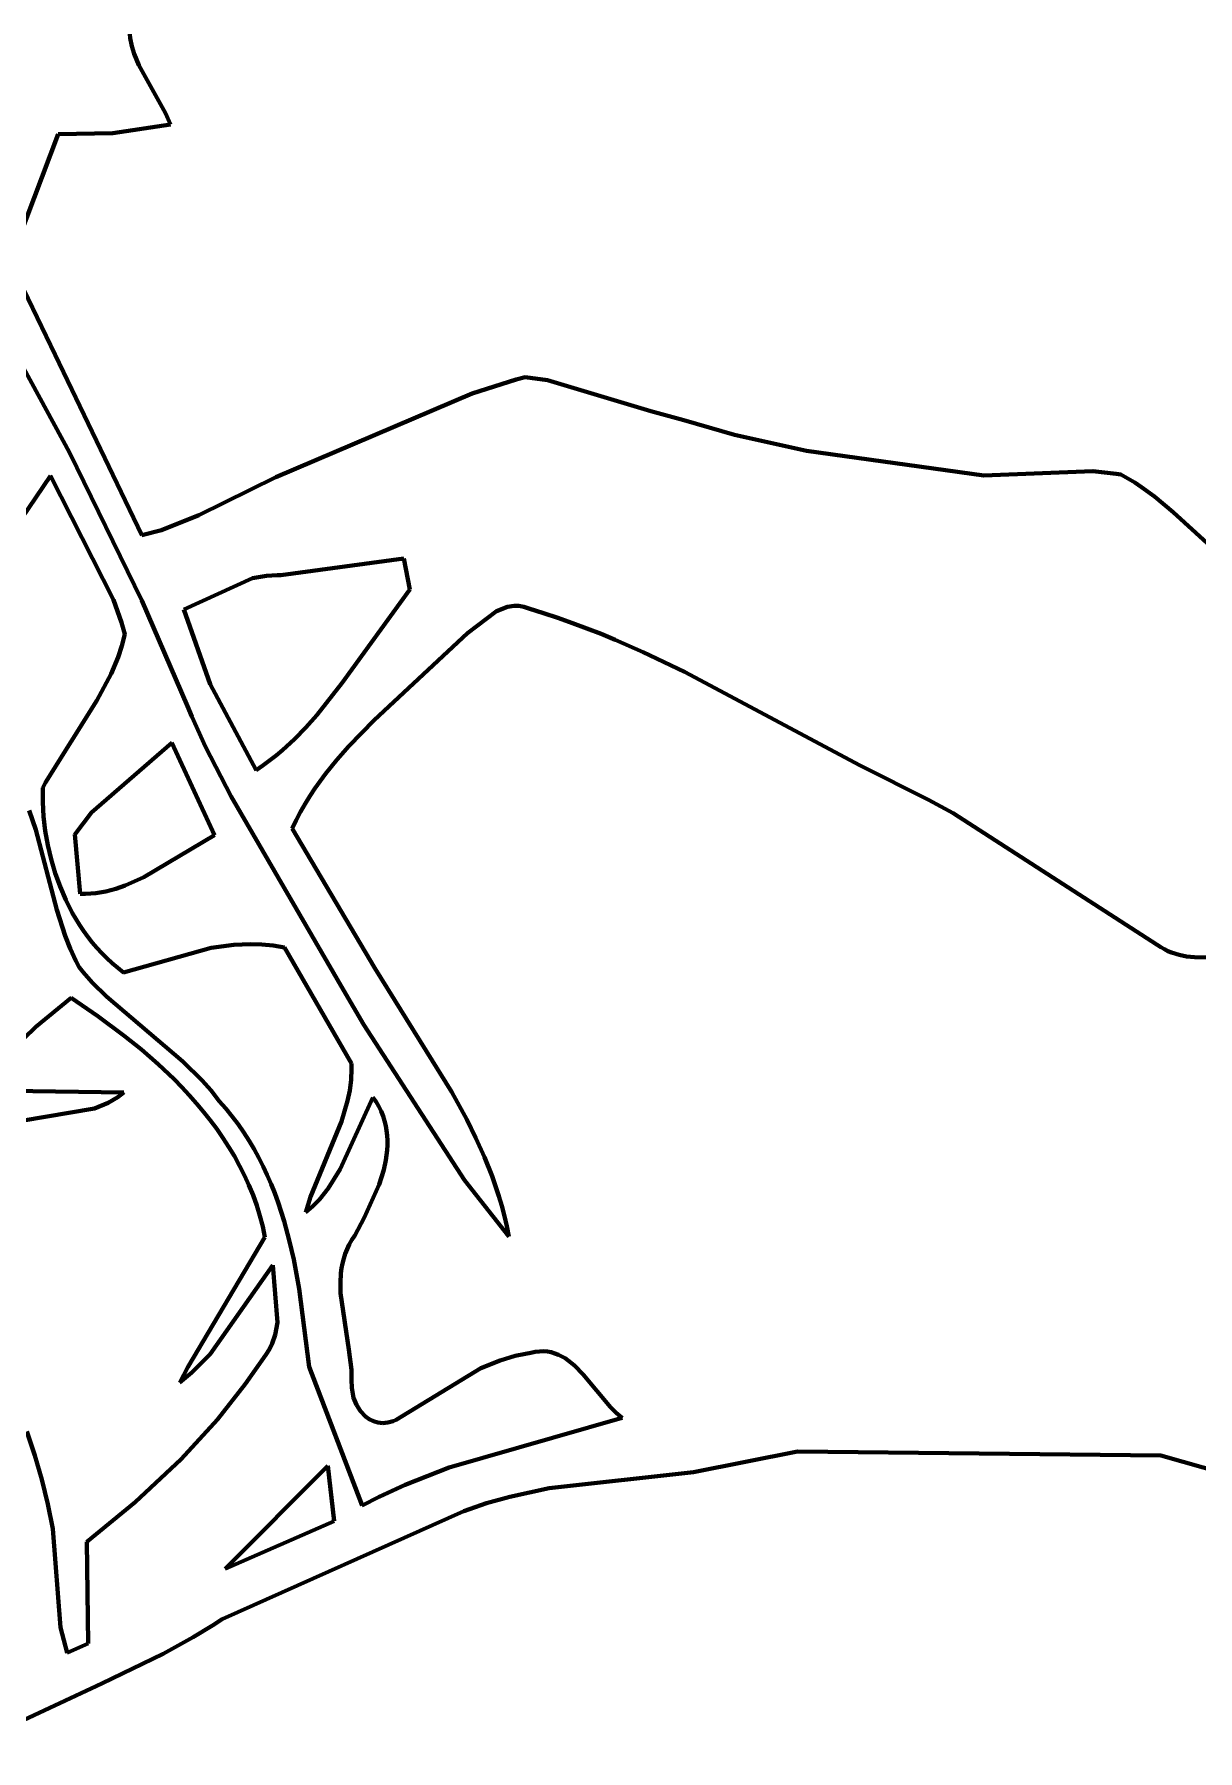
# Model space of a CAD drawing. Header units: millimetres. Extents: x 0 to 12.5, y 0 to 14.6.
# Drawn here: x 4.744 to 6.214, y 5.13 to 7.299 of the extents above; entities that cross this region are included whole.
import ezdxf

# ---------------------------------------------------------------- set-up
doc = ezdxf.new("R2010")
doc.units = ezdxf.units.MM
doc.layers.add('color#131313ff', color=7, linetype='CONTINUOUS', lineweight=100)
doc.layers.add('color#fcfcfcff', color=7, linetype='CONTINUOUS', lineweight=100)

msp = doc.modelspace()

# ---------------------------------------------------------------- linework, layer by layer
at = {"layer": 'color#131313ff'}
for p, q in [((4.8655, 7.2942), (4.8651, 7.2993)), ((4.8674, 7.2842), (4.8655, 7.2942)), ((4.8704, 7.2745), (4.8674, 7.2842)), ((4.8764, 7.2601), (4.8704, 7.2745)), ((4.9103, 7.1994), (4.8764, 7.2601)), ((4.8435, 7.1743), (4.9163, 7.1851)), ((4.9163, 7.1851), (4.9103, 7.1994)), ((4.7137, 7.0122), (4.7746, 7.1731)), ((4.7746, 7.1731), (4.8435, 7.1743)), ((4.7708, 6.8943), (4.7137, 7.0122)), ((4.6694, 6.99), (4.7889, 6.7708)), ((4.8803, 6.6661), (4.7708, 6.8943)), ((5.3533, 6.8629), (5.2974, 6.8453)), ((5.3646, 6.8659), (5.3533, 6.8629)), ((5.3928, 6.862), (5.3646, 6.8659)), ((5.5232, 6.823), (5.3928, 6.862)), ((5.2974, 6.8453), (5.0495, 6.7397)), ((5.5647, 6.8117), (5.5232, 6.823)), ((5.6288, 6.7931), (5.5647, 6.8117)), ((5.7197, 6.7727), (5.6288, 6.7931)), ((4.7889, 6.7708), (4.8801, 6.5838)), ((5.9439, 6.7416), (5.7197, 6.7727)), ((6.0814, 6.7469), (5.9439, 6.7416)), ((6.111, 6.7439), (6.0814, 6.7469)), ((4.7648, 6.741), (4.7191, 6.6735)), ((4.8446, 6.5846), (4.7648, 6.741)), ((5.0495, 6.7397), (4.9523, 6.6914)), ((6.1169, 6.7429), (6.111, 6.7439)), ((6.1259, 6.7379), (6.1169, 6.7429)), ((6.1346, 6.7327), (6.1259, 6.7379)), ((6.1431, 6.727), (6.1346, 6.7327)), ((6.1595, 6.715), (6.1431, 6.727)), ((6.1831, 6.6952), (6.1595, 6.715)), ((4.9523, 6.6914), (4.9051, 6.6724)), ((6.2592, 6.6258), (6.1831, 6.6952)), ((4.9051, 6.6724), (4.8803, 6.6661)), ((5.0559, 6.6156), (5.2111, 6.6367)), ((5.2111, 6.6367), (5.2189, 6.5976)), ((5.0199, 6.6117), (5.0376, 6.615)), ((5.0376, 6.615), (5.0513, 6.6157)), ((5.0513, 6.6157), (5.0559, 6.6156)), ((4.9333, 6.5724), (5.0199, 6.6117)), ((5.2189, 6.5976), (5.1334, 6.4795)), ((4.8546, 6.5559), (4.8446, 6.5846)), ((4.8801, 6.5838), (4.9378, 6.4501)), ((4.9667, 6.4781), (4.9333, 6.5724)), ((5.3284, 6.5703), (5.342, 6.5758)), ((5.342, 6.5758), (5.3507, 6.577)), ((5.3507, 6.577), (5.3566, 6.5768)), ((5.3566, 6.5768), (5.3627, 6.5757)), ((5.3627, 6.5757), (5.3689, 6.5735)), ((5.3689, 6.5735), (5.3875, 6.5677)), ((4.8587, 6.5412), (4.8546, 6.5559)), ((5.2917, 6.5426), (5.3284, 6.5703)), ((5.3875, 6.5677), (5.4059, 6.5616)), ((5.4059, 6.5616), (5.4242, 6.5552)), ((5.4242, 6.5552), (5.4423, 6.5484)), ((4.8549, 6.5264), (4.8587, 6.5412)), ((5.1739, 6.4325), (5.2917, 6.5426)), ((5.4423, 6.5484), (5.4603, 6.5414)), ((5.4603, 6.5414), (5.4781, 6.534)), ((5.4781, 6.534), (5.5135, 6.5185)), ((4.8414, 6.491), (4.8502, 6.5119)), ((4.8502, 6.5119), (4.8549, 6.5264)), ((5.5135, 6.5185), (5.5657, 6.4937)), ((4.8235, 6.4574), (4.8414, 6.491)), ((5.5657, 6.4937), (5.7877, 6.3754)), ((5.0245, 6.3694), (4.9667, 6.4781)), ((5.1334, 6.4795), (5.1012, 6.4386)), ((4.7585, 6.3536), (4.8235, 6.4574)), ((4.9378, 6.4501), (4.9432, 6.4371)), ((4.9432, 6.4371), (4.9608, 6.3986)), ((5.0875, 6.4232), (5.073, 6.4084)), ((5.1012, 6.4386), (5.0875, 6.4232)), ((5.1418, 6.3997), (5.1739, 6.4325)), ((4.918, 6.4037), (4.8168, 6.3156)), ((4.972, 6.2873), (4.918, 6.4037)), ((4.9608, 6.3986), (4.993, 6.336)), ((5.073, 6.4084), (5.0578, 6.3945)), ((5.1266, 6.3825), (5.1418, 6.3997)), ((5.0416, 6.3814), (5.0332, 6.3753)), ((5.0498, 6.3878), (5.0416, 6.3814)), ((5.0578, 6.3945), (5.0498, 6.3878)), ((5.1123, 6.3647), (5.1266, 6.3825)), ((5.0332, 6.3753), (5.0245, 6.3694)), ((5.0988, 6.3462), (5.1054, 6.3555)), ((5.1054, 6.3555), (5.1123, 6.3647)), ((5.7877, 6.3754), (5.8738, 6.3316)), ((4.755, 6.3468), (4.7585, 6.3536)), ((4.7551, 6.3288), (4.755, 6.3468)), ((4.993, 6.336), (5.1346, 6.0923)), ((5.0865, 6.3267), (5.0925, 6.3366)), ((5.0925, 6.3366), (5.0988, 6.3462)), ((4.7377, 6.3185), (4.7464, 6.2941)), ((4.7562, 6.3107), (4.7551, 6.3288)), ((4.8168, 6.3156), (4.7955, 6.2879)), ((5.0753, 6.3063), (5.0807, 6.3166)), ((5.0807, 6.3166), (5.0865, 6.3267)), ((5.8738, 6.3316), (5.905, 6.3149)), ((5.905, 6.3149), (6.163, 6.1485)), ((4.7464, 6.2941), (4.7728, 6.193)), ((4.7583, 6.2927), (4.7562, 6.3107)), ((4.7614, 6.2747), (4.7583, 6.2927)), ((5.0702, 6.2957), (5.0753, 6.3063)), ((5.1747, 6.1192), (5.0702, 6.2957)), ((4.7656, 6.2569), (4.7614, 6.2747)), ((4.7955, 6.2879), (4.8025, 6.2129)), ((4.8828, 6.2341), (4.972, 6.2873)), ((4.7707, 6.2393), (4.7656, 6.2569)), ((4.7769, 6.2221), (4.7707, 6.2393)), ((4.8593, 6.2235), (4.8828, 6.2341)), ((4.7841, 6.2054), (4.7769, 6.2221)), ((4.7923, 6.1892), (4.7841, 6.2054)), ((4.8025, 6.2129), (4.8092, 6.2129)), ((4.8092, 6.2129), (4.8157, 6.2133)), ((4.8157, 6.2133), (4.8222, 6.2139)), ((4.8222, 6.2139), (4.8349, 6.2161)), ((4.8349, 6.2161), (4.8473, 6.2194)), ((4.8473, 6.2194), (4.8593, 6.2235)), ((4.7728, 6.193), (4.7832, 6.16)), ((4.7968, 6.1814), (4.7923, 6.1892)), ((4.8016, 6.1737), (4.7968, 6.1814)), ((4.7832, 6.16), (4.7896, 6.1439)), ((4.8067, 6.1661), (4.8016, 6.1737)), ((4.812, 6.1588), (4.8067, 6.1661)), ((4.7896, 6.1439), (4.7969, 6.1282)), ((4.8176, 6.1517), (4.812, 6.1588)), ((4.8235, 6.1447), (4.8176, 6.1517)), ((4.8296, 6.138), (4.8235, 6.1447)), ((4.836, 6.1316), (4.8296, 6.138)), ((4.9679, 6.1448), (4.8569, 6.1137)), ((4.9964, 6.1486), (4.9679, 6.1448)), ((5.0177, 6.1495), (4.9964, 6.1486)), ((5.0319, 6.149), (5.0177, 6.1495)), ((5.0461, 6.1476), (5.0319, 6.149)), ((5.0603, 6.1451), (5.0461, 6.1476)), ((5.1451, 5.9986), (5.0603, 6.1451)), ((6.163, 6.1485), (6.1674, 6.1456)), ((6.1674, 6.1456), (6.1719, 6.143)), ((6.1719, 6.143), (6.1764, 6.1407)), ((6.1764, 6.1407), (6.181, 6.1388)), ((6.181, 6.1388), (6.1904, 6.1358)), ((4.7969, 6.1282), (4.801, 6.1205)), ((4.801, 6.1205), (4.8063, 6.1139)), ((4.8427, 6.1254), (4.836, 6.1316)), ((4.8497, 6.1194), (4.8427, 6.1254)), ((4.8569, 6.1137), (4.8497, 6.1194)), ((5.2719, 5.9626), (5.1747, 6.1192)), ((6.1904, 6.1358), (6.2, 6.1338)), ((6.2, 6.1338), (6.2099, 6.1328)), ((6.2099, 6.1328), (6.2249, 6.1327)), ((4.8063, 6.1139), (4.8175, 6.1012)), ((4.8175, 6.1012), (4.8354, 6.0833)), ((4.791, 6.0816), (4.7462, 6.0451)), ((4.8248, 6.0586), (4.791, 6.0816)), ((4.8354, 6.0833), (4.9322, 6.001)), ((5.1346, 6.0923), (5.1608, 6.0475)), ((4.8581, 6.0338), (4.8248, 6.0586)), ((4.7462, 6.0451), (4.7313, 6.0304)), ((4.8797, 6.0163), (4.8581, 6.0338)), ((5.1608, 6.0475), (5.2878, 5.8514)), ((4.9007, 5.9979), (4.8797, 6.0163)), ((4.9209, 5.9787), (4.9007, 5.9979)), ((4.9322, 6.001), (4.9563, 5.9772)), ((5.1446, 5.978), (5.1452, 5.9917)), ((5.1452, 5.9917), (5.1451, 5.9986)), ((4.7141, 5.9641), (4.8573, 5.9618)), ((4.9306, 5.9688), (4.9209, 5.9787)), ((4.9401, 5.9586), (4.9306, 5.9688)), ((4.9563, 5.9772), (4.9676, 5.9645)), ((4.9676, 5.9645), (4.9781, 5.9511)), ((5.1402, 5.9513), (5.1429, 5.9645)), ((5.1429, 5.9645), (5.1446, 5.978)), ((4.8375, 5.9489), (4.8204, 5.9417)), ((4.8497, 5.9561), (4.8375, 5.9489)), ((4.8573, 5.9618), (4.8497, 5.9561)), ((4.9493, 5.9483), (4.9401, 5.9586)), ((4.9582, 5.9377), (4.9493, 5.9483)), ((4.9781, 5.9511), (4.9865, 5.9416)), ((5.1722, 5.9558), (5.1308, 5.8652)), ((5.1324, 5.9254), (5.1402, 5.9513)), ((5.1761, 5.95), (5.1722, 5.9558)), ((5.1795, 5.9441), (5.1761, 5.95)), ((5.1825, 5.9382), (5.1795, 5.9441)), ((5.2907, 5.9279), (5.2719, 5.9626)), ((4.8204, 5.9417), (4.7281, 5.9261)), ((4.9667, 5.9269), (4.9582, 5.9377)), ((4.9749, 5.9159), (4.9667, 5.9269)), ((4.9865, 5.9416), (4.9944, 5.9318)), ((4.9944, 5.9318), (5.002, 5.9218)), ((5.002, 5.9218), (5.009, 5.9116)), ((5.0934, 5.8302), (5.1324, 5.9254)), ((5.1849, 5.9322), (5.1825, 5.9382)), ((5.1869, 5.9261), (5.1849, 5.9322)), ((5.1884, 5.92), (5.1869, 5.9261)), ((5.3023, 5.9044), (5.2907, 5.9279)), ((4.9827, 5.9046), (4.9749, 5.9159)), ((4.9901, 5.8931), (4.9827, 5.9046)), ((5.009, 5.9116), (5.0157, 5.9011)), ((5.0157, 5.9011), (5.022, 5.8905)), ((5.1895, 5.9139), (5.1884, 5.92)), ((5.1902, 5.9077), (5.1895, 5.9139)), ((5.1906, 5.9015), (5.1902, 5.9077)), ((5.1906, 5.8953), (5.1906, 5.9015)), ((5.3129, 5.8804), (5.3023, 5.9044)), ((4.9972, 5.8814), (4.9901, 5.8931)), ((5.0037, 5.8694), (4.9972, 5.8814)), ((5.022, 5.8905), (5.0279, 5.8796)), ((5.0279, 5.8796), (5.0335, 5.8686)), ((5.1886, 5.8766), (5.1902, 5.8891)), ((5.1902, 5.8891), (5.1906, 5.8953)), ((5.3226, 5.8561), (5.3129, 5.8804)), ((5.0099, 5.8572), (5.0037, 5.8694)), ((5.0155, 5.8448), (5.0099, 5.8572)), ((5.0335, 5.8686), (5.0387, 5.8574)), ((5.0387, 5.8574), (5.0435, 5.8461)), ((5.1308, 5.8652), (5.1155, 5.8405)), ((5.18, 5.8456), (5.1858, 5.8642)), ((5.1858, 5.8642), (5.1886, 5.8766)), ((5.327, 5.8437), (5.3226, 5.8561)), ((5.0207, 5.8321), (5.0155, 5.8448)), ((5.0435, 5.8461), (5.0481, 5.8346)), ((5.0481, 5.8346), (5.0523, 5.823)), ((5.1155, 5.8405), (5.1045, 5.8269)), ((5.1611, 5.8038), (5.18, 5.8456)), ((5.2878, 5.8514), (5.3439, 5.78)), ((5.3311, 5.8312), (5.327, 5.8437)), ((5.0253, 5.8192), (5.0207, 5.8321)), ((5.0294, 5.8061), (5.0253, 5.8192)), ((5.0523, 5.823), (5.06, 5.7993)), ((5.0874, 5.8107), (5.0934, 5.8302)), ((5.0964, 5.8185), (5.0874, 5.8107)), ((5.1045, 5.8269), (5.0964, 5.8185)), ((5.3348, 5.8186), (5.3311, 5.8312)), ((5.3382, 5.8059), (5.3348, 5.8186)), ((5.0329, 5.7927), (5.0294, 5.8061)), ((5.0358, 5.779), (5.0329, 5.7927)), ((5.06, 5.7993), (5.0665, 5.7753)), ((5.1492, 5.7814), (5.1611, 5.8038)), ((5.3413, 5.793), (5.3382, 5.8059)), ((5.3439, 5.78), (5.3413, 5.793)), ((4.9382, 5.6151), (5.0358, 5.779)), ((5.0665, 5.7753), (5.0722, 5.751)), ((5.1394, 5.7641), (5.1422, 5.77)), ((5.1422, 5.77), (5.1454, 5.7758)), ((5.1454, 5.7758), (5.1492, 5.7814)), ((5.0722, 5.751), (5.0791, 5.7141)), ((5.1337, 5.7461), (5.1352, 5.7522)), ((5.1352, 5.7522), (5.1371, 5.7582)), ((5.1371, 5.7582), (5.1394, 5.7641)), ((5.0457, 5.744), (4.9664, 5.6315)), ((5.0515, 5.6715), (5.0457, 5.744)), ((5.131, 5.7213), (5.1317, 5.7338)), ((5.1317, 5.7338), (5.1325, 5.74)), ((5.1325, 5.74), (5.1337, 5.7461)), ((5.0791, 5.7141), (5.0916, 5.6154)), ((5.1313, 5.7085), (5.131, 5.7213)), ((5.1419, 5.6372), (5.1313, 5.7085)), ((5.0488, 5.6559), (5.0515, 5.6715)), ((5.0413, 5.6375), (5.045, 5.6447)), ((5.045, 5.6447), (5.0488, 5.6559)), ((4.9664, 5.6315), (4.9435, 5.6082)), ((5.0109, 5.5933), (5.0367, 5.6305)), ((5.0367, 5.6305), (5.0413, 5.6375)), ((5.1449, 5.6115), (5.1419, 5.6372)), ((5.3329, 5.6234), (5.3085, 5.6135)), ((5.3518, 5.6291), (5.3329, 5.6234)), ((5.3649, 5.6319), (5.3518, 5.6291)), ((5.3715, 5.633), (5.3649, 5.6319)), ((5.3771, 5.6342), (5.3715, 5.633)), ((5.3824, 5.6348), (5.3771, 5.6342)), ((5.3876, 5.635), (5.3824, 5.6348)), ((5.3926, 5.6346), (5.3876, 5.635)), ((5.3973, 5.6337), (5.3926, 5.6346)), ((5.402, 5.6324), (5.3973, 5.6337)), ((5.4064, 5.6307), (5.402, 5.6324)), ((5.4107, 5.6286), (5.4064, 5.6307)), ((5.4149, 5.6261), (5.4107, 5.6286)), ((5.4189, 5.6233), (5.4149, 5.6261)), ((5.4267, 5.617), (5.4189, 5.6233)), ((4.9282, 5.5955), (4.9382, 5.6151)), ((4.9435, 5.6082), (4.9282, 5.5955)), ((5.0916, 5.6154), (5.1587, 5.4403)), ((5.1452, 5.5989), (5.1449, 5.6115)), ((5.1453, 5.589), (5.1452, 5.5989)), ((5.3085, 5.6135), (5.2014, 5.5482)), ((5.4377, 5.6058), (5.4267, 5.617)), ((5.4723, 5.5643), (5.4377, 5.6058)), ((4.9757, 5.549), (5.0109, 5.5933)), ((5.1478, 5.5762), (5.1453, 5.589)), ((5.1515, 5.5673), (5.1478, 5.5762)), ((5.1565, 5.5593), (5.1515, 5.5673)), ((5.1627, 5.5527), (5.1565, 5.5593)), ((5.1675, 5.5492), (5.1627, 5.5527)), ((5.4795, 5.5571), (5.4723, 5.5643)), ((5.487, 5.5508), (5.4795, 5.5571)), ((4.7351, 5.5337), (4.7449, 5.5034)), ((4.9298, 5.4988), (4.9757, 5.549)), ((5.1728, 5.5466), (5.1675, 5.5492)), ((5.1785, 5.5449), (5.1728, 5.5466)), ((5.1846, 5.5443), (5.1785, 5.5449)), ((5.1878, 5.5445), (5.1846, 5.5443)), ((5.1911, 5.5449), (5.1878, 5.5445)), ((5.1944, 5.5457), (5.1911, 5.5449)), ((5.1979, 5.5468), (5.1944, 5.5457)), ((5.2014, 5.5482), (5.1979, 5.5468)), ((5.2686, 5.488), (5.487, 5.5508)), ((4.7449, 5.5034), (4.7537, 5.4728)), ((4.872, 5.4444), (4.9298, 5.4988)), ((5.1151, 5.4902), (4.9855, 5.3601)), ((5.1232, 5.4204), (5.1151, 5.4902)), ((5.213, 5.4661), (5.2686, 5.488)), ((5.7085, 5.5083), (5.5769, 5.4823)), ((6.1674, 5.5032), (5.7085, 5.5083)), ((6.2492, 5.48), (6.1674, 5.5032)), ((4.7537, 5.4728), (4.7613, 5.4419)), ((5.1802, 5.4512), (5.213, 5.4661)), ((5.5769, 5.4823), (5.3948, 5.4619)), ((4.8106, 5.3943), (4.872, 5.4444)), ((5.1587, 5.4403), (5.1802, 5.4512)), ((5.3451, 5.4512), (5.3158, 5.4429)), ((5.3948, 5.4619), (5.3451, 5.4512)), ((4.7613, 5.4419), (4.7678, 5.4107)), ((5.2869, 5.4328), (4.9818, 5.2963)), ((5.3158, 5.4429), (5.2869, 5.4328)), ((4.7678, 5.4107), (4.7774, 5.2859)), ((4.9855, 5.3601), (5.1232, 5.4204)), ((4.8126, 5.2658), (4.8106, 5.3943)), ((4.9818, 5.2963), (4.9697, 5.2885)), ((4.7774, 5.2859), (4.786, 5.2541)), ((4.9451, 5.2737), (4.9073, 5.2529)), ((4.9697, 5.2885), (4.9451, 5.2737)), ((4.786, 5.2541), (4.8126, 5.2658)), ((4.9073, 5.2529), (4.8299, 5.2152)), ((4.8299, 5.2152), (4.6475, 5.1303))]:
    msp.add_line(p, q, dxfattribs=at)
at = {"layer": 'color#fcfcfcff'}
for p, q in [((4.8651, 7.2993), (4.8655, 7.2942)), ((4.8655, 7.2942), (4.8674, 7.2842)), ((4.8674, 7.2842), (4.8704, 7.2745)), ((4.8704, 7.2745), (4.8764, 7.2601)), ((4.8764, 7.2601), (4.9103, 7.1994)), ((4.9163, 7.1851), (4.8435, 7.1743)), ((4.9103, 7.1994), (4.9163, 7.1851)), ((4.7746, 7.1731), (4.7137, 7.0122)), ((4.8435, 7.1743), (4.7746, 7.1731)), ((4.7137, 7.0122), (4.7708, 6.8943)), ((4.7889, 6.7708), (4.6694, 6.99)), ((4.7708, 6.8943), (4.8803, 6.6661)), ((5.2974, 6.8453), (5.3533, 6.8629)), ((5.3533, 6.8629), (5.3646, 6.8659)), ((5.3646, 6.8659), (5.3928, 6.862)), ((5.3928, 6.862), (5.5232, 6.823)), ((5.0495, 6.7397), (5.2974, 6.8453)), ((5.5232, 6.823), (5.5647, 6.8117)), ((5.5647, 6.8117), (5.6288, 6.7931)), ((5.6288, 6.7931), (5.7197, 6.7727)), ((4.8801, 6.5838), (4.7889, 6.7708)), ((5.7197, 6.7727), (5.9439, 6.7416)), ((5.9439, 6.7416), (6.0814, 6.7469)), ((6.0814, 6.7469), (6.111, 6.7439)), ((4.7191, 6.6735), (4.7648, 6.741)), ((4.7648, 6.741), (4.8446, 6.5846)), ((4.9523, 6.6914), (5.0495, 6.7397)), ((6.111, 6.7439), (6.1169, 6.7429)), ((6.1169, 6.7429), (6.1259, 6.7379)), ((6.1259, 6.7379), (6.1346, 6.7327)), ((6.1346, 6.7327), (6.1431, 6.727)), ((6.1431, 6.727), (6.1595, 6.715)), ((6.1595, 6.715), (6.1831, 6.6952)), ((4.9051, 6.6724), (4.9523, 6.6914)), ((6.1831, 6.6952), (6.2592, 6.6258)), ((4.8803, 6.6661), (4.9051, 6.6724)), ((5.2111, 6.6367), (5.0559, 6.6156)), ((5.2189, 6.5976), (5.2111, 6.6367)), ((5.0376, 6.615), (5.0199, 6.6117)), ((5.0513, 6.6157), (5.0376, 6.615)), ((5.0559, 6.6156), (5.0513, 6.6157)), ((5.0199, 6.6117), (4.9333, 6.5724)), ((5.1334, 6.4795), (5.2189, 6.5976)), ((4.8446, 6.5846), (4.8546, 6.5559)), ((4.9378, 6.4501), (4.8801, 6.5838)), ((4.9333, 6.5724), (4.9667, 6.4781)), ((5.342, 6.5758), (5.3284, 6.5703)), ((5.3507, 6.577), (5.342, 6.5758)), ((5.3566, 6.5768), (5.3507, 6.577)), ((5.3627, 6.5757), (5.3566, 6.5768)), ((5.3689, 6.5735), (5.3627, 6.5757)), ((5.3875, 6.5677), (5.3689, 6.5735)), ((4.8546, 6.5559), (4.8587, 6.5412)), ((5.3284, 6.5703), (5.2917, 6.5426)), ((5.4059, 6.5616), (5.3875, 6.5677)), ((5.4242, 6.5552), (5.4059, 6.5616)), ((5.4423, 6.5484), (5.4242, 6.5552)), ((4.8587, 6.5412), (4.8549, 6.5264)), ((5.2917, 6.5426), (5.1739, 6.4325)), ((5.4603, 6.5414), (5.4423, 6.5484)), ((5.4781, 6.534), (5.4603, 6.5414)), ((5.5135, 6.5185), (5.4781, 6.534)), ((4.8502, 6.5119), (4.8414, 6.491)), ((4.8549, 6.5264), (4.8502, 6.5119)), ((5.5657, 6.4937), (5.5135, 6.5185)), ((4.8414, 6.491), (4.8235, 6.4574)), ((5.7877, 6.3754), (5.5657, 6.4937)), ((4.9667, 6.4781), (5.0245, 6.3694)), ((5.1012, 6.4386), (5.1334, 6.4795)), ((4.8235, 6.4574), (4.7585, 6.3536)), ((4.9432, 6.4371), (4.9378, 6.4501)), ((4.9608, 6.3986), (4.9432, 6.4371)), ((5.073, 6.4084), (5.0875, 6.4232)), ((5.0875, 6.4232), (5.1012, 6.4386)), ((5.1739, 6.4325), (5.1418, 6.3997)), ((4.8168, 6.3156), (4.918, 6.4037)), ((4.918, 6.4037), (4.972, 6.2873)), ((4.993, 6.336), (4.9608, 6.3986)), ((5.0578, 6.3945), (5.073, 6.4084)), ((5.1418, 6.3997), (5.1266, 6.3825)), ((5.0332, 6.3753), (5.0416, 6.3814)), ((5.0416, 6.3814), (5.0498, 6.3878)), ((5.0498, 6.3878), (5.0578, 6.3945)), ((5.1266, 6.3825), (5.1123, 6.3647)), ((5.0245, 6.3694), (5.0332, 6.3753)), ((5.1054, 6.3555), (5.0988, 6.3462)), ((5.1123, 6.3647), (5.1054, 6.3555)), ((5.8738, 6.3316), (5.7877, 6.3754)), ((4.7585, 6.3536), (4.755, 6.3468)), ((4.755, 6.3468), (4.7551, 6.3288)), ((5.1346, 6.0923), (4.993, 6.336)), ((5.0925, 6.3366), (5.0865, 6.3267)), ((5.0988, 6.3462), (5.0925, 6.3366)), ((4.7464, 6.2941), (4.7377, 6.3185)), ((4.7551, 6.3288), (4.7562, 6.3107)), ((4.7955, 6.2879), (4.8168, 6.3156)), ((5.0807, 6.3166), (5.0753, 6.3063)), ((5.0865, 6.3267), (5.0807, 6.3166)), ((5.905, 6.3149), (5.8738, 6.3316)), ((6.163, 6.1485), (5.905, 6.3149)), ((4.7728, 6.193), (4.7464, 6.2941)), ((4.7562, 6.3107), (4.7583, 6.2927)), ((4.7583, 6.2927), (4.7614, 6.2747)), ((5.0753, 6.3063), (5.0702, 6.2957)), ((5.0702, 6.2957), (5.1747, 6.1192)), ((4.7614, 6.2747), (4.7656, 6.2569)), ((4.8025, 6.2129), (4.7955, 6.2879)), ((4.972, 6.2873), (4.8828, 6.2341)), ((4.7656, 6.2569), (4.7707, 6.2393)), ((4.7707, 6.2393), (4.7769, 6.2221)), ((4.8828, 6.2341), (4.8593, 6.2235)), ((4.7769, 6.2221), (4.7841, 6.2054)), ((4.7841, 6.2054), (4.7923, 6.1892)), ((4.8092, 6.2129), (4.8025, 6.2129)), ((4.8157, 6.2133), (4.8092, 6.2129)), ((4.8222, 6.2139), (4.8157, 6.2133)), ((4.8349, 6.2161), (4.8222, 6.2139)), ((4.8473, 6.2194), (4.8349, 6.2161)), ((4.8593, 6.2235), (4.8473, 6.2194)), ((4.7832, 6.16), (4.7728, 6.193)), ((4.7923, 6.1892), (4.7968, 6.1814)), ((4.7968, 6.1814), (4.8016, 6.1737)), ((4.7896, 6.1439), (4.7832, 6.16)), ((4.8016, 6.1737), (4.8067, 6.1661)), ((4.8067, 6.1661), (4.812, 6.1588)), ((4.7969, 6.1282), (4.7896, 6.1439)), ((4.812, 6.1588), (4.8176, 6.1517)), ((4.8176, 6.1517), (4.8235, 6.1447)), ((4.8235, 6.1447), (4.8296, 6.138)), ((4.8296, 6.138), (4.836, 6.1316)), ((4.8569, 6.1137), (4.9679, 6.1448)), ((4.9679, 6.1448), (4.9964, 6.1486)), ((4.9964, 6.1486), (5.0177, 6.1495)), ((5.0177, 6.1495), (5.0319, 6.149)), ((5.0319, 6.149), (5.0461, 6.1476)), ((5.0461, 6.1476), (5.0603, 6.1451)), ((5.0603, 6.1451), (5.1451, 5.9986)), ((6.1674, 6.1456), (6.163, 6.1485)), ((6.1719, 6.143), (6.1674, 6.1456)), ((6.1764, 6.1407), (6.1719, 6.143)), ((6.181, 6.1388), (6.1764, 6.1407)), ((6.1904, 6.1358), (6.181, 6.1388)), ((4.801, 6.1205), (4.7969, 6.1282)), ((4.8063, 6.1139), (4.801, 6.1205)), ((4.836, 6.1316), (4.8427, 6.1254)), ((4.8427, 6.1254), (4.8497, 6.1194)), ((4.8497, 6.1194), (4.8569, 6.1137)), ((5.1747, 6.1192), (5.2719, 5.9626)), ((6.2, 6.1338), (6.1904, 6.1358)), ((6.2099, 6.1328), (6.2, 6.1338)), ((6.2249, 6.1327), (6.2099, 6.1328)), ((4.8175, 6.1012), (4.8063, 6.1139)), ((4.8354, 6.0833), (4.8175, 6.1012)), ((4.7462, 6.0451), (4.791, 6.0816)), ((4.791, 6.0816), (4.8248, 6.0586)), ((4.9322, 6.001), (4.8354, 6.0833)), ((5.1608, 6.0475), (5.1346, 6.0923)), ((4.8248, 6.0586), (4.8581, 6.0338)), ((4.7313, 6.0304), (4.7462, 6.0451)), ((4.8581, 6.0338), (4.8797, 6.0163)), ((5.2878, 5.8514), (5.1608, 6.0475)), ((4.8797, 6.0163), (4.9007, 5.9979)), ((4.9007, 5.9979), (4.9209, 5.9787)), ((4.9563, 5.9772), (4.9322, 6.001)), ((5.1452, 5.9917), (5.1446, 5.978)), ((5.1451, 5.9986), (5.1452, 5.9917)), ((4.8573, 5.9618), (4.7141, 5.9641)), ((4.9209, 5.9787), (4.9306, 5.9688)), ((4.9306, 5.9688), (4.9401, 5.9586)), ((4.9676, 5.9645), (4.9563, 5.9772)), ((4.9781, 5.9511), (4.9676, 5.9645)), ((5.1429, 5.9645), (5.1402, 5.9513)), ((5.1446, 5.978), (5.1429, 5.9645)), ((4.8204, 5.9417), (4.8375, 5.9489)), ((4.8375, 5.9489), (4.8497, 5.9561)), ((4.8497, 5.9561), (4.8573, 5.9618)), ((4.9401, 5.9586), (4.9493, 5.9483)), ((4.9493, 5.9483), (4.9582, 5.9377)), ((4.9865, 5.9416), (4.9781, 5.9511)), ((5.1308, 5.8652), (5.1722, 5.9558)), ((5.1402, 5.9513), (5.1324, 5.9254)), ((5.1722, 5.9558), (5.1761, 5.95)), ((5.1761, 5.95), (5.1795, 5.9441)), ((5.1795, 5.9441), (5.1825, 5.9382)), ((5.2719, 5.9626), (5.2907, 5.9279)), ((4.7281, 5.9261), (4.8204, 5.9417)), ((4.9582, 5.9377), (4.9667, 5.9269)), ((4.9667, 5.9269), (4.9749, 5.9159)), ((4.9944, 5.9318), (4.9865, 5.9416)), ((5.002, 5.9218), (4.9944, 5.9318)), ((5.009, 5.9116), (5.002, 5.9218)), ((5.1324, 5.9254), (5.0934, 5.8302)), ((5.1825, 5.9382), (5.1849, 5.9322)), ((5.1849, 5.9322), (5.1869, 5.9261)), ((5.1869, 5.9261), (5.1884, 5.92)), ((5.2907, 5.9279), (5.3023, 5.9044)), ((4.9749, 5.9159), (4.9827, 5.9046)), ((4.9827, 5.9046), (4.9901, 5.8931)), ((5.0157, 5.9011), (5.009, 5.9116)), ((5.022, 5.8905), (5.0157, 5.9011)), ((5.1884, 5.92), (5.1895, 5.9139)), ((5.1895, 5.9139), (5.1902, 5.9077)), ((5.1902, 5.9077), (5.1906, 5.9015)), ((5.1906, 5.9015), (5.1906, 5.8953)), ((5.3023, 5.9044), (5.3129, 5.8804)), ((4.9901, 5.8931), (4.9972, 5.8814)), ((4.9972, 5.8814), (5.0037, 5.8694)), ((5.0279, 5.8796), (5.022, 5.8905)), ((5.0335, 5.8686), (5.0279, 5.8796)), ((5.1902, 5.8891), (5.1886, 5.8766)), ((5.1906, 5.8953), (5.1902, 5.8891)), ((5.3129, 5.8804), (5.3226, 5.8561)), ((5.0037, 5.8694), (5.0099, 5.8572)), ((5.0099, 5.8572), (5.0155, 5.8448)), ((5.0387, 5.8574), (5.0335, 5.8686)), ((5.0435, 5.8461), (5.0387, 5.8574)), ((5.1155, 5.8405), (5.1308, 5.8652)), ((5.1858, 5.8642), (5.18, 5.8456)), ((5.1886, 5.8766), (5.1858, 5.8642)), ((5.3226, 5.8561), (5.327, 5.8437)), ((5.0155, 5.8448), (5.0207, 5.8321)), ((5.0481, 5.8346), (5.0435, 5.8461)), ((5.0523, 5.823), (5.0481, 5.8346)), ((5.1045, 5.8269), (5.1155, 5.8405)), ((5.18, 5.8456), (5.1611, 5.8038)), ((5.3439, 5.78), (5.2878, 5.8514)), ((5.327, 5.8437), (5.3311, 5.8312)), ((5.0207, 5.8321), (5.0253, 5.8192)), ((5.0253, 5.8192), (5.0294, 5.8061)), ((5.06, 5.7993), (5.0523, 5.823)), ((5.0934, 5.8302), (5.0874, 5.8107)), ((5.0874, 5.8107), (5.0964, 5.8185)), ((5.0964, 5.8185), (5.1045, 5.8269)), ((5.3311, 5.8312), (5.3348, 5.8186)), ((5.3348, 5.8186), (5.3382, 5.8059)), ((5.0294, 5.8061), (5.0329, 5.7927)), ((5.0329, 5.7927), (5.0358, 5.779)), ((5.0665, 5.7753), (5.06, 5.7993)), ((5.1611, 5.8038), (5.1492, 5.7814)), ((5.3382, 5.8059), (5.3413, 5.793)), ((5.3413, 5.793), (5.3439, 5.78)), ((5.0358, 5.779), (4.9382, 5.6151)), ((5.0722, 5.751), (5.0665, 5.7753)), ((5.1422, 5.77), (5.1394, 5.7641)), ((5.1454, 5.7758), (5.1422, 5.77)), ((5.1492, 5.7814), (5.1454, 5.7758)), ((5.0791, 5.7141), (5.0722, 5.751)), ((5.1352, 5.7522), (5.1337, 5.7461)), ((5.1371, 5.7582), (5.1352, 5.7522)), ((5.1394, 5.7641), (5.1371, 5.7582)), ((4.9664, 5.6315), (5.0457, 5.744)), ((5.0457, 5.744), (5.0515, 5.6715)), ((5.1317, 5.7338), (5.131, 5.7213)), ((5.1325, 5.74), (5.1317, 5.7338)), ((5.1337, 5.7461), (5.1325, 5.74)), ((5.0916, 5.6154), (5.0791, 5.7141)), ((5.131, 5.7213), (5.1313, 5.7085)), ((5.1313, 5.7085), (5.1419, 5.6372)), ((5.0515, 5.6715), (5.0488, 5.6559)), ((5.045, 5.6447), (5.0413, 5.6375)), ((5.0488, 5.6559), (5.045, 5.6447)), ((4.9435, 5.6082), (4.9664, 5.6315)), ((5.0367, 5.6305), (5.0109, 5.5933)), ((5.0413, 5.6375), (5.0367, 5.6305)), ((5.1419, 5.6372), (5.1449, 5.6115)), ((5.3085, 5.6135), (5.3329, 5.6234)), ((5.3329, 5.6234), (5.3518, 5.6291)), ((5.3518, 5.6291), (5.3649, 5.6319)), ((5.3649, 5.6319), (5.3715, 5.633)), ((5.3715, 5.633), (5.3771, 5.6342)), ((5.3771, 5.6342), (5.3824, 5.6348)), ((5.3824, 5.6348), (5.3876, 5.635)), ((5.3876, 5.635), (5.3926, 5.6346)), ((5.3926, 5.6346), (5.3973, 5.6337)), ((5.3973, 5.6337), (5.402, 5.6324)), ((5.402, 5.6324), (5.4064, 5.6307)), ((5.4064, 5.6307), (5.4107, 5.6286)), ((5.4107, 5.6286), (5.4149, 5.6261)), ((5.4149, 5.6261), (5.4189, 5.6233)), ((5.4189, 5.6233), (5.4267, 5.617)), ((4.9382, 5.6151), (4.9282, 5.5955)), ((4.9282, 5.5955), (4.9435, 5.6082)), ((5.1587, 5.4403), (5.0916, 5.6154)), ((5.1449, 5.6115), (5.1452, 5.5989)), ((5.1452, 5.5989), (5.1453, 5.589)), ((5.2014, 5.5482), (5.3085, 5.6135)), ((5.4267, 5.617), (5.4377, 5.6058)), ((5.4377, 5.6058), (5.4723, 5.5643)), ((5.0109, 5.5933), (4.9757, 5.549)), ((5.1453, 5.589), (5.1478, 5.5762)), ((5.1478, 5.5762), (5.1515, 5.5673)), ((5.1515, 5.5673), (5.1565, 5.5593)), ((5.1565, 5.5593), (5.1627, 5.5527)), ((5.1627, 5.5527), (5.1675, 5.5492)), ((5.4723, 5.5643), (5.4795, 5.5571)), ((5.4795, 5.5571), (5.487, 5.5508)), ((4.7449, 5.5034), (4.7351, 5.5337)), ((4.9757, 5.549), (4.9298, 5.4988)), ((5.1675, 5.5492), (5.1728, 5.5466)), ((5.1728, 5.5466), (5.1785, 5.5449)), ((5.1785, 5.5449), (5.1846, 5.5443)), ((5.1846, 5.5443), (5.1878, 5.5445)), ((5.1878, 5.5445), (5.1911, 5.5449)), ((5.1911, 5.5449), (5.1944, 5.5457)), ((5.1944, 5.5457), (5.1979, 5.5468)), ((5.1979, 5.5468), (5.2014, 5.5482)), ((5.487, 5.5508), (5.2686, 5.488)), ((4.7537, 5.4728), (4.7449, 5.5034)), ((4.9298, 5.4988), (4.872, 5.4444)), ((4.9855, 5.3601), (5.1151, 5.4902)), ((5.1151, 5.4902), (5.1232, 5.4204)), ((5.2686, 5.488), (5.213, 5.4661)), ((5.5769, 5.4823), (5.7085, 5.5083)), ((5.7085, 5.5083), (6.1674, 5.5032)), ((6.1674, 5.5032), (6.2492, 5.48)), ((4.7613, 5.4419), (4.7537, 5.4728)), ((5.213, 5.4661), (5.1802, 5.4512)), ((5.3948, 5.4619), (5.5769, 5.4823)), ((4.872, 5.4444), (4.8106, 5.3943)), ((5.1802, 5.4512), (5.1587, 5.4403)), ((5.3158, 5.4429), (5.3451, 5.4512)), ((5.3451, 5.4512), (5.3948, 5.4619)), ((4.7678, 5.4107), (4.7613, 5.4419)), ((4.9818, 5.2963), (5.2869, 5.4328)), ((5.2869, 5.4328), (5.3158, 5.4429)), ((4.7774, 5.2859), (4.7678, 5.4107)), ((5.1232, 5.4204), (4.9855, 5.3601)), ((4.8106, 5.3943), (4.8126, 5.2658)), ((4.9697, 5.2885), (4.9818, 5.2963)), ((4.786, 5.2541), (4.7774, 5.2859)), ((4.9073, 5.2529), (4.9451, 5.2737)), ((4.9451, 5.2737), (4.9697, 5.2885)), ((4.8126, 5.2658), (4.786, 5.2541)), ((4.8299, 5.2152), (4.9073, 5.2529)), ((4.6475, 5.1303), (4.8299, 5.2152))]:
    msp.add_line(p, q, dxfattribs=at)

doc.saveas('drawing.dxf')
